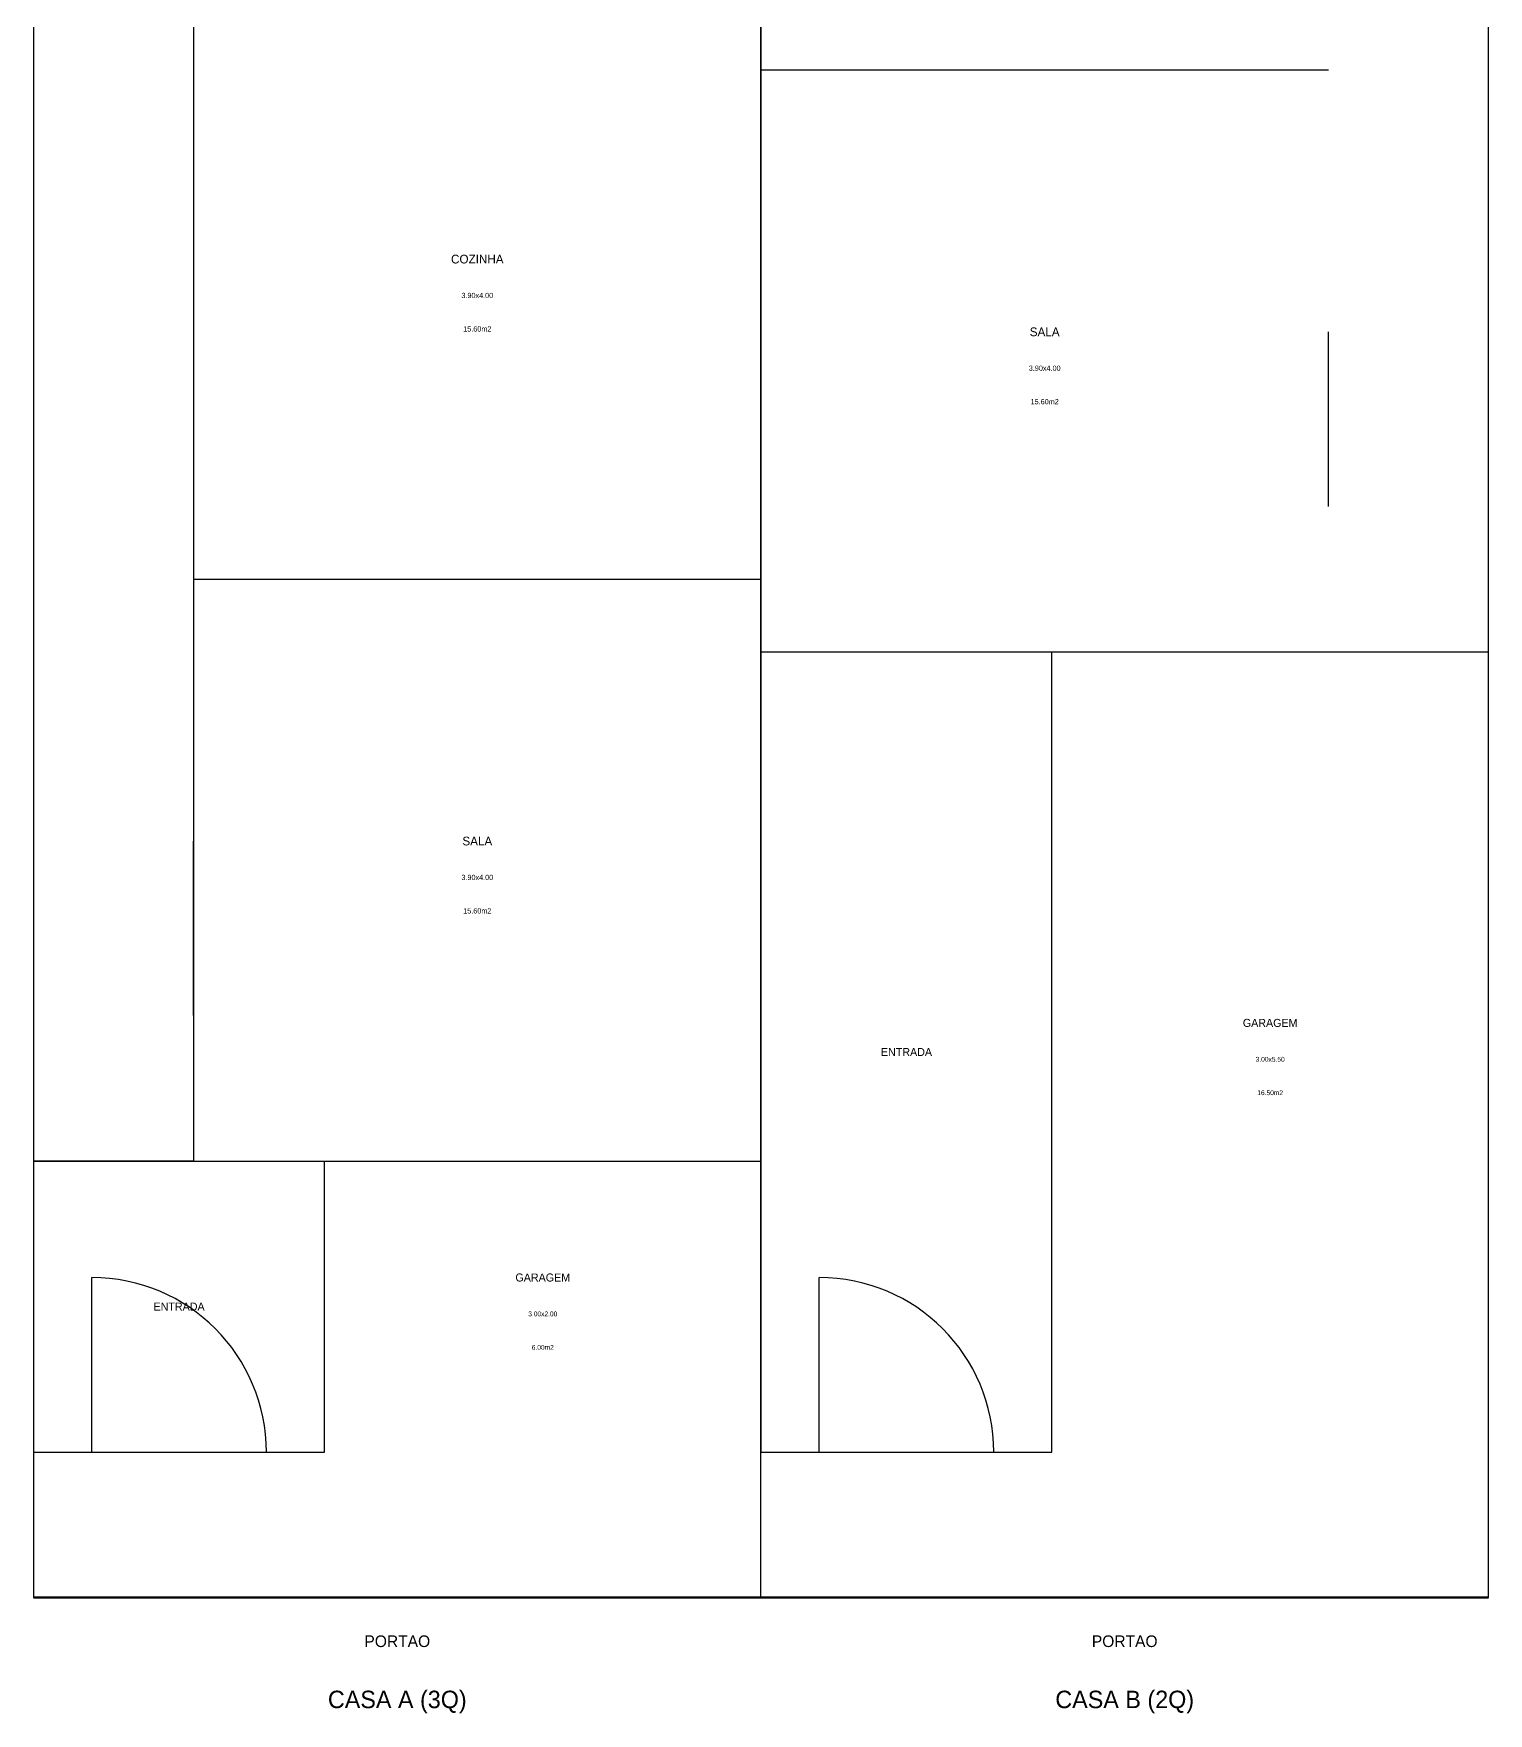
# Model space of a CAD drawing. Header units: millimetres. Extents: x 0 to 10000, y -796 to 26000.
# Drawn here: x 0 to 10000, y -796 to 10750 of the extents above; entities that cross this region are included whole.
import ezdxf
from ezdxf.enums import TextEntityAlignment as Align

# ---------------------------------------------------------------- set-up
doc = ezdxf.new("R2010")
doc.units = ezdxf.units.MM
for name, color, linetype in [('DIVISAS', 8, 'Continuous'), ('JANELAS', 3, 'Continuous'), ('PAREDES', 7, 'Continuous'), ('PORTAS', 30, 'Continuous'), ('TEXTOS', 5, 'Continuous')]:
    doc.layers.add(name, color=color, linetype=linetype)

msp = doc.modelspace()

# ---------------------------------------------------------------- linework, layer by layer
at = {"layer": 'DIVISAS'}
msp.add_line((5000, 0), (5000, 26000), dxfattribs=at)
msp.add_lwpolyline([(0, 0), (10000, 0), (10000, 26000), (0, 26000)], close=True, dxfattribs=at)
at = {"layer": 'JANELAS'}
for p, q in [((8900, 7500), (8900, 8700)), ((1100, 4000), (1100, 5200))]:
    msp.add_line(p, q, dxfattribs=at)
at = {"layer": 'PAREDES'}
for p, q in [((5000, 10500), (8900, 10500)), ((1100, 7000), (5000, 7000)), ((5000, 6500), (10000, 6500)), ((7000, 1000), (7000, 6500)), ((0, 3000), (5000, 3000)), ((2000, 1000), (2000, 3000))]:
    msp.add_line(p, q, dxfattribs=at)
for points in [[(0, 1000), (2000, 1000), (2000, 3000), (5000, 3000), (5000, 11000), (3900, 11000), (3900, 20000), (3900, 20000), (3900, 24500), (0, 24500), (0, 20000), (1100, 20000), (1100, 3000), (0, 3000)], [(5000, 1000), (7000, 1000), (7000, 6500), (10000, 6500), (10000, 14500), (8900, 14500), (8900, 20000), (10000, 20000), (10000, 24500), (6100, 24500), (6100, 20000), (6100, 20000), (6100, 14500), (5000, 14500), (5000, 6500), (5000, 6500)]]:
    msp.add_lwpolyline(points, close=True, dxfattribs=at)
at = {"layer": 'PORTAS'}
for p, q in [((400, 1000), (400, 2200)), ((5400, 1000), (5400, 2200)), ((400, 1000), (1600, 1000)), ((5400, 1000), (6600, 1000))]:
    msp.add_line(p, q, dxfattribs=at)
at = {"layer": 'PORTAS', "lineweight": 50}
for p, q in [((0, 0), (5000, 0)), ((5000, 0), (10000, 0))]:
    msp.add_line(p, q, dxfattribs=at)
at = {"layer": 'PORTAS'}
for centre in [(400, 1000), (5400, 1000)]:
    msp.add_arc(centre, 1200, 0, 90, dxfattribs=at)

# ---------------------------------------------------------------- texts
at = {"layer": 'TEXTOS'}
for s, height, p in [('COZINHA', 60, (3050, 9200)), ('3.90x4.00', 36, (3050, 8950)), ('15.60m2', 36, (3050, 8720)), ('SALA', 60, (6950, 8700)), ('3.90x4.00', 36, (6950, 8450)), ('15.60m2', 36, (6950, 8220)), ('SALA', 60, (3050, 5200)), ('3.90x4.00', 36, (3050, 4950)), ('15.60m2', 36, (3050, 4720)), ('GARAGEM', 55, (8500, 3950)), ('ENTRADA', 55, (6000, 3750)), ('3.00x5.50', 33, (8500, 3700)), ('16.50m2', 33, (8500, 3470)), ('GARAGEM', 55, (3500, 2200)), ('ENTRADA', 55, (1000, 2000)), ('3.00x2.00', 33, (3500, 1950)), ('6.00m2', 33, (3500, 1720)), ('PORTAO', 80, (2500, -300)), ('PORTAO', 80, (7500, -300)), ('CASA A (3Q)', 120, (2500, -700)), ('CASA B (2Q)', 120, (7500, -700))]:
    msp.add_text(s, height=height, dxfattribs=at).set_placement(p, align=Align.MIDDLE_CENTER)

doc.saveas('drawing.dxf')
